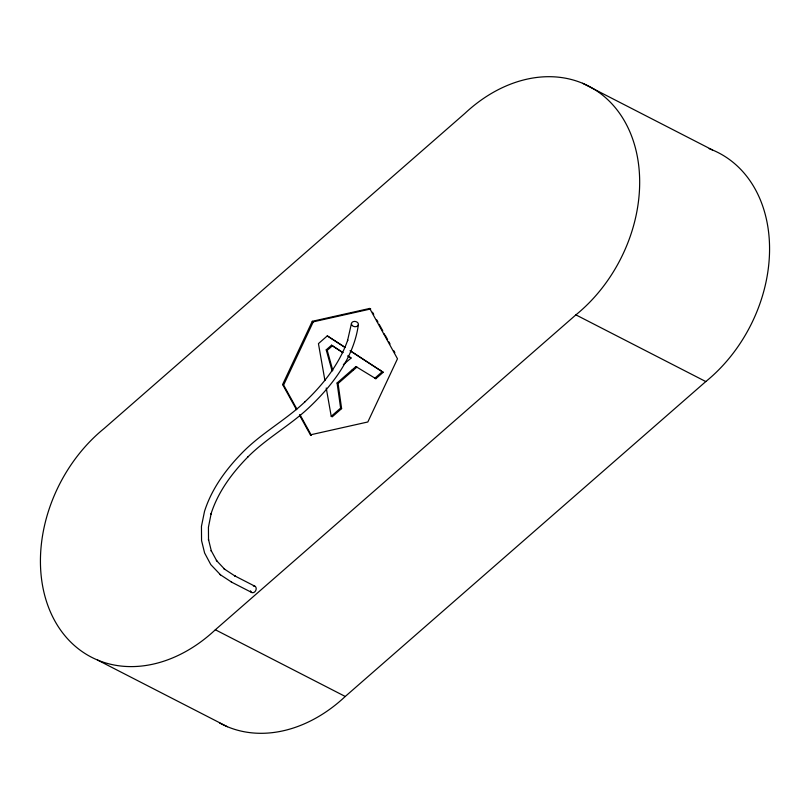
<?xml version="1.0" encoding="UTF-8"?>
<svg xmlns="http://www.w3.org/2000/svg" width="810" height="810" viewBox="0 0 810 810"><rect width="100%" height="100%" fill="white"/><g stroke="black" fill="none" stroke-linecap="round" stroke-linejoin="round"><path stroke-width="1.21" d="M351.449 323.514L347.541 340.645L347.743 340.038C339.39 364.014 323.261 384.426 305.036 401.74L305.259 401.527C285.981 419.904 262.177 432.682 243.364 451.605L243.121 451.838C226.385 468.777 211.754 488.45 204.515 511.373L201.447 526.358L201.558 540.594L204.606 552.967L210.802 564.621L220.573 574.887M358.384 324.618C353.96 357.048 333.113 384.568 310.038 406.6L309.815 406.812C290.608 425.199 266.834 437.947 248.022 456.81L248.265 456.577C232.095 472.929 217.951 491.943 210.954 514.097L211.167 513.469L208.433 527.249L208.524 540.199L208.504 539.46L211.41 551.256L211.157 550.547L216.817 560.976L216.351 560.388L224.653 569.228L224.036 568.822L235.467 576.335L234.87 575.94L254.796 586.167M296.5 409.688L282.609 384.517L312.265 321.317L369.704 308.448L370.707 308.964L313.267 321.833L312.265 321.317M296.895 409.101L283.611 385.033L313.267 321.833M344.989 347.298L327.291 335.887L318.441 343.622L324.942 380.589M332.13 371.071L326.217 349.839L331.533 345.202L342.822 352.502M332.799 370.403L327.22 350.345L332.525 345.708M341.617 408.615L340.615 408.108L337.082 382.998L355.904 366.555L356.906 367.072L338.074 383.515L341.617 408.615L332.221 416.826L331.219 416.31L326.238 387.98M331.219 416.31L340.615 408.108M383.231 372.276L382.229 371.76L374.868 378.189L375.86 378.705L383.231 372.276L350.203 350.71M215.349 629.765L575.89 314.867A139.816 107.517 -62.8 0 0 625.32 122.492A139.816 107.517 -62.8 0 0 464.748 113.532L104.206 428.439A139.816 107.517 -62.8 0 0 54.776 620.804A139.816 107.517 -62.8 0 0 215.349 629.765L345.252 696.468L705.793 381.561A139.816 107.517 -62.8 0 0 769.551 251.049A139.816 107.517 -62.8 0 0 709.155 148.675M343.379 364.551L351.084 358.091L347.996 356.056M299.518 415.155L310.392 434.849L367.831 421.98L397.487 358.779L369.704 308.448M582.603 83.278L712.506 149.982M575.89 314.867L705.793 381.561M383.596 333.609L384.598 334.125M379.455 369.947L380.457 370.453M326.217 349.839L327.22 350.345M352.259 369.745L353.261 370.251M337.082 382.998L338.074 383.515M282.609 384.517L283.611 385.033M310.392 434.849L311.394 435.365L299.913 414.578M219.956 574.482L231.761 582.228L251.809 592.525M97.494 660.018L227.397 726.722M355.904 366.555L375.86 378.705M327.291 335.887L345.03 347.47M350.244 350.872L382.229 371.76M347.966 355.894L351.054 357.929M331.533 345.202L342.853 352.664M231.164 581.843L231.761 582.228M372.519 312.245L373.724 314.432M376.741 319.899L377.956 322.086M379.161 324.273L382.786 330.844M385.206 335.218L387.615 339.592M388.83 341.79L390.035 343.977M393.66 350.538L394.865 352.725M345.252 696.468A139.816 107.517 -62.8 0 1 219.5 722.915M253.358 586.045A3.513 2.703 -62.8 0 1 256.183 588.414A3.513 2.703 -62.8 0 1 253.753 592.485A3.513 2.703 -62.8 0 1 250.493 590.824M352.188 325.509A3.513 2.632 9.8 0 0 358.172 325.276A3.513 2.632 9.8 0 0 354.395 321.408A3.513 2.632 9.8 0 0 352.188 325.509"/></g></svg>
